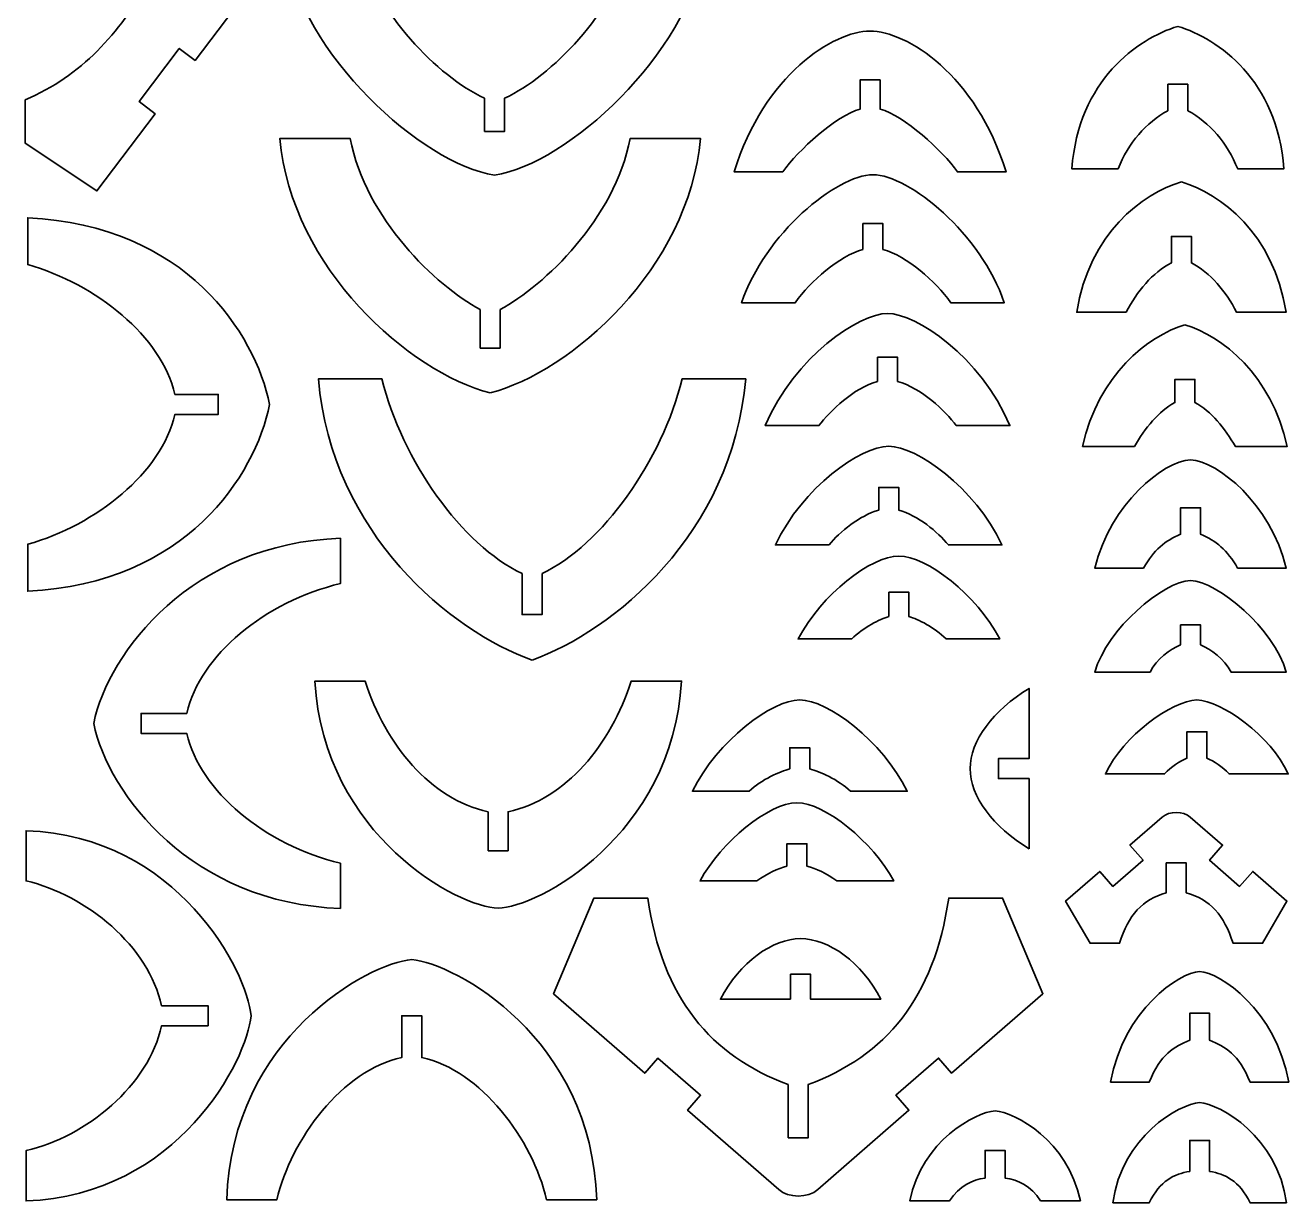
# Model space of a CAD drawing. Header units: centimetres. Extents: x 8 to 90.7, y -5.2 to 60.8.
# Drawn here: x 29.21 to 48.2, y -5.04 to 12.65 of the extents above; entities that cross this region are included whole.
import ezdxf

# ---------------------------------------------------------------- set-up
doc = ezdxf.new("R2010")
doc.units = ezdxf.units.CM
doc.header["$MEASUREMENT"] = 0
doc.layers.add('layer 1', color=7, linetype='Continuous')

msp = doc.modelspace()

# ---------------------------------------------------------------- linework, layer by layer
at = {"layer": 'layer 1', "color": 250, "lineweight": 35}
for points, knots in [([(31.07517, 13.61027), (30.62923, 14.38829), (30.05997, 15.02903), (29.21404, 15.39039), (29.21404, 15.39039), (29.21404, 15.39039), (29.21405, 16.04296), (29.21405, 16.04296), (29.21405, 16.04296), (29.21405, 16.04296), (30.29061, 16.75898), (30.29061, 16.75898), (30.29061, 16.75898), (30.29061, 16.75898), (31.16552, 15.59792), (31.16552, 15.59792), (31.16552, 15.59792), (31.16552, 15.59792), (30.92595, 15.41738), (30.92595, 15.41738), (30.92595, 15.41738), (30.92595, 15.41738), (31.52779, 14.61873), (31.52779, 14.61873), (31.52779, 14.61873), (31.52779, 14.61873), (31.76734, 14.79927), (31.76734, 14.79927), (31.76734, 14.79927), (31.76734, 14.79927), (32.58308, 13.71679), (32.58308, 13.71679), (32.58308, 13.71679), (32.68599, 13.58023), (32.68596, 13.34031), (32.58306, 13.20374), (32.58306, 13.20374), (32.58306, 13.20374), (31.76734, 12.12128), (31.76734, 12.12128), (31.76734, 12.12128), (31.76734, 12.12128), (31.52779, 12.30182), (31.52779, 12.30182), (31.52779, 12.30182), (31.52779, 12.30182), (30.92595, 11.50314), (30.92595, 11.50314), (30.92595, 11.50314), (30.92595, 11.50314), (31.16552, 11.32263), (31.16552, 11.32263), (31.16552, 11.32263), (31.16552, 11.32263), (30.29061, 10.16157), (30.29061, 10.16157), (30.29061, 10.16157), (30.29061, 10.16157), (29.21405, 10.87759), (29.21405, 10.87759), (29.21405, 10.87759), (29.21405, 10.87759), (29.21405, 11.53013), (29.21405, 11.53013), (29.21405, 11.53013), (30.05997, 11.89151), (30.62921, 12.53225), (31.07516, 13.31026), (31.07516, 13.31026), (31.07516, 13.31026), (31.74448, 13.31027), (31.74448, 13.31027), (31.74448, 13.31027), (31.74448, 13.31027), (31.74448, 13.61027), (31.74448, 13.61027), (31.74448, 13.61027), (31.74448, 13.61027), (31.07517, 13.61027), (31.07517, 13.61027)], [0, 0, 0, 0, 0.04761905, 0.04761905, 0.04761905, 0.04761905, 0.0952381, 0.0952381, 0.0952381, 0.0952381, 0.14285714, 0.14285714, 0.14285714, 0.14285714, 0.19047619, 0.19047619, 0.19047619, 0.19047619, 0.23809524, 0.23809524, 0.23809524, 0.23809524, 0.28571429, 0.28571429, 0.28571429, 0.28571429, 0.33333333, 0.33333333, 0.33333333, 0.33333333, 0.38095238, 0.38095238, 0.38095238, 0.38095238, 0.42857143, 0.42857143, 0.42857143, 0.42857143, 0.47619048, 0.47619048, 0.47619048, 0.47619048, 0.52380952, 0.52380952, 0.52380952, 0.52380952, 0.57142857, 0.57142857, 0.57142857, 0.57142857, 0.61904762, 0.61904762, 0.61904762, 0.61904762, 0.66666667, 0.66666667, 0.66666667, 0.66666667, 0.71428571, 0.71428571, 0.71428571, 0.71428571, 0.76190476, 0.76190476, 0.76190476, 0.76190476, 0.80952381, 0.80952381, 0.80952381, 0.80952381, 0.85714286, 0.85714286, 0.85714286, 0.85714286, 0.9047619, 0.9047619, 0.9047619, 0.9047619, 1, 1, 1, 1]), ([(36.11777, 11.55519), (35.40105, 11.8826), (34.49786, 12.84758), (34.2119, 13.78865), (34.2119, 13.78865), (34.2119, 13.78865), (33.10707, 13.78867), (33.10707, 13.78867), (33.10707, 13.78867), (33.37584, 12.21256), (35.16602, 10.56582), (36.26777, 10.40098), (36.26777, 10.40098), (37.36951, 10.56582), (39.1597, 12.21255), (39.42847, 13.78865), (39.42847, 13.78865), (39.42847, 13.78865), (38.32364, 13.78867), (38.32364, 13.78867), (38.32364, 13.78867), (38.03769, 12.8476), (37.13447, 11.88259), (36.41776, 11.55518), (36.41776, 11.55518), (36.41776, 11.55518), (36.41777, 11.05708), (36.41777, 11.05708), (36.41777, 11.05708), (36.41777, 11.05708), (36.11777, 11.05708), (36.11777, 11.05708), (36.11777, 11.05708), (36.11777, 11.05708), (36.11777, 11.55519), (36.11777, 11.55519)], [0, 0, 0, 0, 0.1, 0.1, 0.1, 0.1, 0.2, 0.2, 0.2, 0.2, 0.3, 0.3, 0.3, 0.3, 0.4, 0.4, 0.4, 0.4, 0.5, 0.5, 0.5, 0.5, 0.6, 0.6, 0.6, 0.6, 0.7, 0.7, 0.7, 0.7, 0.8, 0.8, 0.8, 0.8, 1, 1, 1, 1]), ([(41.76113, 11.39257), (41.40129, 11.2904), (40.82794, 10.7743), (40.59854, 10.44748), (40.59854, 10.44748), (40.59854, 10.44748), (39.86871, 10.4475), (39.86871, 10.4475), (39.86871, 10.4475), (40.31675, 11.91359), (41.36515, 12.56342), (41.91111, 12.56342), (41.91111, 12.56342), (42.45709, 12.56344), (43.50552, 11.91358), (43.95352, 10.44748), (43.95352, 10.44748), (43.95352, 10.44748), (43.2237, 10.4475), (43.2237, 10.4475), (43.2237, 10.4475), (42.9943, 10.7743), (42.42098, 11.29039), (42.06111, 11.39256), (42.06111, 11.39256), (42.06111, 11.39256), (42.06113, 11.82957), (42.06113, 11.82957), (42.06113, 11.82957), (42.06113, 11.82957), (41.76113, 11.82957), (41.76113, 11.82957), (41.76113, 11.82957), (41.76113, 11.82957), (41.76113, 11.39257), (41.76113, 11.39257)], [0, 0, 0, 0, 0.1, 0.1, 0.1, 0.1, 0.2, 0.2, 0.2, 0.2, 0.3, 0.3, 0.3, 0.3, 0.4, 0.4, 0.4, 0.4, 0.5, 0.5, 0.5, 0.5, 0.6, 0.6, 0.6, 0.6, 0.7, 0.7, 0.7, 0.7, 0.8, 0.8, 0.8, 0.8, 1, 1, 1, 1]), ([(46.68619, 11.76441), (46.68619, 11.76441), (46.38619, 11.76441), (46.38619, 11.76441), (46.38619, 11.76441), (46.38619, 11.76441), (46.38619, 11.36644), (46.38619, 11.36644), (46.38619, 11.36644), (46.06004, 11.19606), (45.79325, 10.87655), (45.63717, 10.49573), (45.63717, 10.49573), (45.63717, 10.49573), (44.94224, 10.49574), (44.94224, 10.49574), (44.94224, 10.49574), (45.04531, 11.82531), (45.92304, 12.44802), (46.53616, 12.63399), (46.53616, 12.63399), (47.14931, 12.44802), (48.02703, 11.8253), (48.13008, 10.49573), (48.13008, 10.49573), (48.13008, 10.49573), (47.43517, 10.49574), (47.43517, 10.49574), (47.43517, 10.49574), (47.27908, 10.87656), (47.01228, 11.19605), (46.68617, 11.36643), (46.68617, 11.36643), (46.68617, 11.36643), (46.68619, 11.76441), (46.68619, 11.76441)], [0, 0, 0, 0, 0.1, 0.1, 0.1, 0.1, 0.2, 0.2, 0.2, 0.2, 0.3, 0.3, 0.3, 0.3, 0.4, 0.4, 0.4, 0.4, 0.5, 0.5, 0.5, 0.5, 0.6, 0.6, 0.6, 0.6, 0.7, 0.7, 0.7, 0.7, 0.8, 0.8, 0.8, 0.8, 1, 1, 1, 1]), ([(36.20083, 7.1292), (37.40972, 7.43605), (39.18648, 8.9919), (39.36152, 10.9515), (39.36152, 10.9515), (39.36152, 10.9515), (38.30669, 10.95151), (38.30669, 10.95151), (38.30669, 10.95151), (38.06178, 9.72782), (37.02753, 8.75144), (36.35082, 8.37906), (36.35082, 8.37906), (36.35082, 8.37906), (36.35085, 7.80181), (36.35085, 7.80181), (36.35085, 7.80181), (36.35085, 7.80181), (36.05082, 7.80181), (36.05082, 7.80181), (36.05082, 7.80181), (36.05082, 7.80181), (36.05082, 8.37906), (36.05082, 8.37906), (36.05082, 8.37906), (35.37414, 8.75145), (34.33987, 9.72781), (34.09495, 10.9515), (34.09495, 10.9515), (34.09495, 10.9515), (33.04012, 10.95151), (33.04012, 10.95151), (33.04012, 10.95151), (33.21514, 8.99192), (34.99196, 7.43604), (36.20083, 7.1292)], [0, 0, 0, 0, 0.1, 0.1, 0.1, 0.1, 0.2, 0.2, 0.2, 0.2, 0.3, 0.3, 0.3, 0.3, 0.4, 0.4, 0.4, 0.4, 0.5, 0.5, 0.5, 0.5, 0.6, 0.6, 0.6, 0.6, 0.7, 0.7, 0.7, 0.7, 0.8, 0.8, 0.8, 0.8, 1, 1, 1, 1]), ([(41.80348, 9.28354), (41.44363, 9.18137), (41.01429, 8.80926), (40.78488, 8.48244), (40.78488, 8.48244), (40.78488, 8.48244), (39.98008, 8.48245), (39.98008, 8.48245), (39.98008, 8.48245), (40.32643, 9.51659), (41.40752, 10.40439), (41.95346, 10.40439), (41.95346, 10.40439), (42.49944, 10.4044), (43.58052, 9.51657), (43.92689, 8.48244), (43.92689, 8.48244), (43.92689, 8.48244), (43.12206, 8.48245), (43.12206, 8.48245), (43.12206, 8.48245), (42.89266, 8.80928), (42.46332, 9.18136), (42.10348, 9.28353), (42.10348, 9.28353), (42.10348, 9.28353), (42.10348, 9.67053), (42.10348, 9.67053), (42.10348, 9.67053), (42.10348, 9.67053), (41.80348, 9.67053), (41.80348, 9.67053), (41.80348, 9.67053), (41.80348, 9.67053), (41.80348, 9.28354), (41.80348, 9.28354)], [0, 0, 0, 0, 0.1, 0.1, 0.1, 0.1, 0.2, 0.2, 0.2, 0.2, 0.3, 0.3, 0.3, 0.3, 0.4, 0.4, 0.4, 0.4, 0.5, 0.5, 0.5, 0.5, 0.6, 0.6, 0.6, 0.6, 0.7, 0.7, 0.7, 0.7, 0.8, 0.8, 0.8, 0.8, 1, 1, 1, 1]), ([(46.58908, 10.29873), (47.17808, 10.12007), (47.97203, 9.53397), (48.16252, 8.33929), (48.16252, 8.33929), (48.16252, 8.33929), (47.41926, 8.3393), (47.41926, 8.3393), (47.41926, 8.3393), (47.2592, 8.6533), (47.02136, 8.93367), (46.73906, 9.08115), (46.73906, 9.08115), (46.73906, 9.08115), (46.7391, 9.47912), (46.7391, 9.47912), (46.7391, 9.47912), (46.7391, 9.47912), (46.4391, 9.47912), (46.4391, 9.47912), (46.4391, 9.47912), (46.4391, 9.47912), (46.4391, 9.08115), (46.4391, 9.08115), (46.4391, 9.08115), (46.1568, 8.93368), (45.91894, 8.65329), (45.75889, 8.33929), (45.75889, 8.33929), (45.75889, 8.33929), (45.01563, 8.3393), (45.01563, 8.3393), (45.01563, 8.3393), (45.20613, 9.53397), (46.00008, 10.12006), (46.58908, 10.29873)], [0, 0, 0, 0, 0.1, 0.1, 0.1, 0.1, 0.2, 0.2, 0.2, 0.2, 0.3, 0.3, 0.3, 0.3, 0.4, 0.4, 0.4, 0.4, 0.5, 0.5, 0.5, 0.5, 0.6, 0.6, 0.6, 0.6, 0.7, 0.7, 0.7, 0.7, 0.8, 0.8, 0.8, 0.8, 1, 1, 1, 1]), ([(32.88542, 6.95418), (32.66773, 5.88454), (31.63756, 4.26919), (29.25219, 4.14873), (29.25219, 4.14873), (29.25219, 4.14873), (29.25221, 4.85358), (29.25221, 4.85358), (29.25221, 4.85358), (30.28077, 5.14518), (31.26374, 5.92967), (31.46284, 6.80418), (31.46284, 6.80418), (31.46284, 6.80418), (32.11346, 6.80418), (32.11346, 6.80418), (32.11346, 6.80418), (32.11346, 6.80418), (32.11346, 7.10418), (32.11346, 7.10418), (32.11346, 7.10418), (32.11346, 7.10418), (31.46286, 7.10418), (31.46286, 7.10418), (31.46286, 7.10418), (31.26375, 7.9787), (30.28076, 8.76319), (29.25219, 9.05478), (29.25219, 9.05478), (29.25219, 9.05478), (29.25221, 9.75963), (29.25221, 9.75963), (29.25221, 9.75963), (31.63757, 9.63918), (32.6677, 8.02383), (32.88542, 6.95418)], [0, 0, 0, 0, 0.1, 0.1, 0.1, 0.1, 0.2, 0.2, 0.2, 0.2, 0.3, 0.3, 0.3, 0.3, 0.4, 0.4, 0.4, 0.4, 0.5, 0.5, 0.5, 0.5, 0.6, 0.6, 0.6, 0.6, 0.7, 0.7, 0.7, 0.7, 0.8, 0.8, 0.8, 0.8, 1, 1, 1, 1]), ([(42.0237, 7.30157), (41.66386, 7.19939), (41.31073, 6.86116), (41.14064, 6.63598), (41.14064, 6.63598), (41.14064, 6.63598), (40.3358, 6.63599), (40.3358, 6.63599), (40.3358, 6.63599), (40.77533, 7.6786), (41.75478, 8.32241), (42.17369, 8.32241), (42.17369, 8.32241), (42.59263, 8.32241), (43.57205, 7.67858), (44.01159, 6.63598), (44.01159, 6.63598), (44.01159, 6.63598), (43.20675, 6.63599), (43.20675, 6.63599), (43.20675, 6.63599), (43.03665, 6.86118), (42.68352, 7.19938), (42.32368, 7.30155), (42.32368, 7.30155), (42.32368, 7.30155), (42.3237, 7.66356), (42.3237, 7.66356), (42.3237, 7.66356), (42.3237, 7.66356), (42.0237, 7.66356), (42.0237, 7.66356), (42.0237, 7.66356), (42.0237, 7.66356), (42.0237, 7.30157), (42.0237, 7.30157)], [0, 0, 0, 0, 0.1, 0.1, 0.1, 0.1, 0.2, 0.2, 0.2, 0.2, 0.3, 0.3, 0.3, 0.3, 0.4, 0.4, 0.4, 0.4, 0.5, 0.5, 0.5, 0.5, 0.6, 0.6, 0.6, 0.6, 0.7, 0.7, 0.7, 0.7, 0.8, 0.8, 0.8, 0.8, 1, 1, 1, 1]), ([(46.64198, 8.15098), (47.20015, 7.98167), (47.94228, 7.40148), (48.18055, 6.32447), (48.18055, 6.32447), (48.18055, 6.32447), (47.40005, 6.32448), (47.40005, 6.32448), (47.40005, 6.32448), (47.24428, 6.59489), (47.03456, 6.85667), (46.79197, 6.98341), (46.79197, 6.98341), (46.79197, 6.98341), (46.792, 7.33137), (46.792, 7.33137), (46.792, 7.33137), (46.792, 7.33137), (46.49196, 7.33137), (46.49196, 7.33137), (46.49196, 7.33137), (46.49196, 7.33137), (46.49196, 6.98341), (46.49196, 6.98341), (46.49196, 6.98341), (46.24939, 6.85667), (46.03965, 6.59488), (45.88387, 6.32447), (45.88387, 6.32447), (45.88387, 6.32447), (45.10342, 6.32448), (45.10342, 6.32448), (45.10342, 6.32448), (45.3417, 7.40148), (46.08379, 7.98167), (46.64198, 8.15098)], [0, 0, 0, 0, 0.1, 0.1, 0.1, 0.1, 0.2, 0.2, 0.2, 0.2, 0.3, 0.3, 0.3, 0.3, 0.4, 0.4, 0.4, 0.4, 0.5, 0.5, 0.5, 0.5, 0.6, 0.6, 0.6, 0.6, 0.7, 0.7, 0.7, 0.7, 0.8, 0.8, 0.8, 0.8, 1, 1, 1, 1]), ([(36.83016, 3.11576), (38.039, 3.54311), (39.83903, 5.00354), (40.04085, 7.33806), (40.04085, 7.33806), (40.04085, 7.33806), (39.08604, 7.33806), (39.08604, 7.33806), (39.08604, 7.33806), (38.78747, 6.11332), (37.88195, 4.84143), (36.98015, 4.41509), (36.98015, 4.41509), (36.98015, 4.41509), (36.98018, 3.79783), (36.98018, 3.79783), (36.98018, 3.79783), (36.98018, 3.79783), (36.68014, 3.79784), (36.68014, 3.79784), (36.68014, 3.79784), (36.68014, 3.79784), (36.68014, 4.4151), (36.68014, 4.4151), (36.68014, 4.4151), (35.77836, 4.84144), (34.87283, 6.11331), (34.57428, 7.33806), (34.57428, 7.33806), (34.57428, 7.33806), (33.61944, 7.33806), (33.61944, 7.33806), (33.61944, 7.33806), (33.82129, 5.00354), (35.62129, 3.54311), (36.83016, 3.11576)], [0, 0, 0, 0, 0.1, 0.1, 0.1, 0.1, 0.2, 0.2, 0.2, 0.2, 0.3, 0.3, 0.3, 0.3, 0.4, 0.4, 0.4, 0.4, 0.5, 0.5, 0.5, 0.5, 0.6, 0.6, 0.6, 0.6, 0.7, 0.7, 0.7, 0.7, 0.8, 0.8, 0.8, 0.8, 1, 1, 1, 1]), ([(42.04069, 5.36685), (41.75292, 5.28669), (41.45507, 5.04046), (41.29345, 4.84459), (41.29345, 4.84459), (41.29345, 4.84459), (40.48859, 4.84459), (40.48859, 4.84459), (40.48859, 4.84459), (40.89848, 5.71371), (41.77176, 6.32723), (42.19066, 6.32723), (42.19066, 6.32723), (42.60957, 6.32724), (43.48288, 5.71371), (43.89274, 4.84459), (43.89274, 4.84459), (43.89274, 4.84459), (43.08789, 4.84459), (43.08789, 4.84459), (43.08789, 4.84459), (42.92628, 5.04046), (42.62843, 5.28669), (42.34066, 5.36685), (42.34066, 5.36685), (42.34066, 5.36685), (42.34069, 5.70746), (42.34069, 5.70746), (42.34069, 5.70746), (42.34069, 5.70746), (42.04069, 5.70746), (42.04069, 5.70746), (42.04069, 5.70746), (42.04069, 5.70746), (42.04069, 5.36685), (42.04069, 5.36685)], [0, 0, 0, 0, 0.1, 0.1, 0.1, 0.1, 0.2, 0.2, 0.2, 0.2, 0.3, 0.3, 0.3, 0.3, 0.4, 0.4, 0.4, 0.4, 0.5, 0.5, 0.5, 0.5, 0.6, 0.6, 0.6, 0.6, 0.7, 0.7, 0.7, 0.7, 0.8, 0.8, 0.8, 0.8, 1, 1, 1, 1]), ([(46.72663, 6.12251), (47.13669, 6.10134), (47.92691, 5.46722), (48.16519, 4.49601), (48.16519, 4.49601), (48.16519, 4.49601), (47.4347, 4.49602), (47.4347, 4.49602), (47.4347, 4.49602), (47.27893, 4.76643), (47.10862, 4.90995), (46.87661, 5.00495), (46.87661, 5.00495), (46.87661, 5.00495), (46.87661, 5.40292), (46.87661, 5.40292), (46.87661, 5.40292), (46.87661, 5.40292), (46.57662, 5.40292), (46.57662, 5.40292), (46.57662, 5.40292), (46.57662, 5.40292), (46.57662, 5.00495), (46.57662, 5.00495), (46.57662, 5.00495), (46.3446, 4.90996), (46.1743, 4.76642), (46.01852, 4.49601), (46.01852, 4.49601), (46.01852, 4.49601), (45.28804, 4.49602), (45.28804, 4.49602), (45.28804, 4.49602), (45.52633, 5.46722), (46.31656, 6.10133), (46.72663, 6.12251)], [0, 0, 0, 0, 0.1, 0.1, 0.1, 0.1, 0.2, 0.2, 0.2, 0.2, 0.3, 0.3, 0.3, 0.3, 0.4, 0.4, 0.4, 0.4, 0.5, 0.5, 0.5, 0.5, 0.6, 0.6, 0.6, 0.6, 0.7, 0.7, 0.7, 0.7, 0.8, 0.8, 0.8, 0.8, 1, 1, 1, 1]), ([(30.24297, 2.16435), (30.46069, 1.09469), (31.72638, -0.54025), (33.95119, -0.61611), (33.95119, -0.61611), (33.95119, -0.61611), (33.95123, 0.06375), (33.95123, 0.06375), (33.95123, 0.06375), (32.81589, 0.33754), (31.8396, 1.13974), (31.64055, 2.01434), (31.64055, 2.01434), (31.64055, 2.01434), (30.9549, 2.01435), (30.9549, 2.01435), (30.9549, 2.01435), (30.9549, 2.01435), (30.9549, 2.31435), (30.9549, 2.31435), (30.9549, 2.31435), (30.9549, 2.31435), (31.64058, 2.31435), (31.64058, 2.31435), (31.64058, 2.31435), (31.83961, 3.18895), (32.81587, 3.99114), (33.95119, 4.26494), (33.95119, 4.26494), (33.95119, 4.26494), (33.95123, 4.94479), (33.95123, 4.94479), (33.95123, 4.94479), (31.72639, 4.86893), (30.46068, 3.23399), (30.24297, 2.16435)], [0, 0, 0, 0, 0.1, 0.1, 0.1, 0.1, 0.2, 0.2, 0.2, 0.2, 0.3, 0.3, 0.3, 0.3, 0.4, 0.4, 0.4, 0.4, 0.5, 0.5, 0.5, 0.5, 0.6, 0.6, 0.6, 0.6, 0.7, 0.7, 0.7, 0.7, 0.8, 0.8, 0.8, 0.8, 1, 1, 1, 1]), ([(42.19385, 3.7675), (42.05486, 3.72984), (41.81248, 3.60655), (41.63384, 3.43193), (41.63384, 3.43193), (41.63384, 3.43193), (40.82903, 3.43194), (40.82903, 3.43194), (40.82903, 3.43194), (41.17935, 4.10131), (41.92494, 4.67788), (42.34384, 4.67788), (42.34384, 4.67788), (42.76277, 4.67789), (43.50834, 4.1013), (43.85869, 3.43193), (43.85869, 3.43193), (43.85869, 3.43193), (43.05387, 3.43194), (43.05387, 3.43194), (43.05387, 3.43194), (42.87524, 3.60655), (42.63286, 3.72984), (42.49385, 3.7675), (42.49385, 3.7675), (42.49385, 3.7675), (42.49388, 4.13311), (42.49388, 4.13311), (42.49388, 4.13311), (42.49388, 4.13311), (42.19385, 4.13311), (42.19385, 4.13311), (42.19385, 4.13311), (42.19385, 4.13311), (42.19385, 3.7675), (42.19385, 3.7675)], [0, 0, 0, 0, 0.1, 0.1, 0.1, 0.1, 0.2, 0.2, 0.2, 0.2, 0.3, 0.3, 0.3, 0.3, 0.4, 0.4, 0.4, 0.4, 0.5, 0.5, 0.5, 0.5, 0.6, 0.6, 0.6, 0.6, 0.7, 0.7, 0.7, 0.7, 0.8, 0.8, 0.8, 0.8, 1, 1, 1, 1]), ([(46.72663, 4.31145), (47.13669, 4.29028), (47.9798, 3.58876), (48.16519, 2.93495), (48.16519, 2.93495), (48.16519, 2.93495), (47.33473, 2.93496), (47.33473, 2.93496), (47.33473, 2.93496), (47.23182, 3.1313), (47.03456, 3.28063), (46.87661, 3.34389), (46.87661, 3.34389), (46.87661, 3.34389), (46.87661, 3.64185), (46.87661, 3.64185), (46.87661, 3.64185), (46.87661, 3.64185), (46.57662, 3.64185), (46.57662, 3.64185), (46.57662, 3.64185), (46.57662, 3.64185), (46.57662, 3.3439), (46.57662, 3.3439), (46.57662, 3.3439), (46.41866, 3.28064), (46.22139, 3.1313), (46.11851, 2.93495), (46.11851, 2.93495), (46.11851, 2.93495), (45.28804, 2.93496), (45.28804, 2.93496), (45.28804, 2.93496), (45.47342, 3.58876), (46.31656, 4.29027), (46.72663, 4.31145)], [0, 0, 0, 0, 0.1, 0.1, 0.1, 0.1, 0.2, 0.2, 0.2, 0.2, 0.3, 0.3, 0.3, 0.3, 0.4, 0.4, 0.4, 0.4, 0.5, 0.5, 0.5, 0.5, 0.6, 0.6, 0.6, 0.6, 0.7, 0.7, 0.7, 0.7, 0.8, 0.8, 0.8, 0.8, 1, 1, 1, 1]), ([(36.17135, 0.83648), (35.29394, 1.03183), (34.63346, 1.83865), (34.32073, 2.79885), (34.32073, 2.79885), (34.32073, 2.79885), (33.5659, 2.79885), (33.5659, 2.79885), (33.5659, 2.79885), (33.70441, 0.46433), (35.74214, -0.61016), (36.32132, -0.60938), (36.32132, -0.60938), (36.90052, -0.61016), (38.93825, 0.46433), (39.07678, 2.79885), (39.07678, 2.79885), (39.07678, 2.79885), (38.32193, 2.79885), (38.32193, 2.79885), (38.32193, 2.79885), (38.0092, 1.83865), (37.34872, 1.03182), (36.47133, 0.83648), (36.47133, 0.83648), (36.47133, 0.83648), (36.47134, 0.24949), (36.47134, 0.24949), (36.47134, 0.24949), (36.47134, 0.24949), (36.17135, 0.24949), (36.17135, 0.24949), (36.17135, 0.24949), (36.17135, 0.24949), (36.17135, 0.83648), (36.17135, 0.83648)], [0, 0, 0, 0, 0.1, 0.1, 0.1, 0.1, 0.2, 0.2, 0.2, 0.2, 0.3, 0.3, 0.3, 0.3, 0.4, 0.4, 0.4, 0.4, 0.5, 0.5, 0.5, 0.5, 0.6, 0.6, 0.6, 0.6, 0.7, 0.7, 0.7, 0.7, 0.8, 0.8, 0.8, 0.8, 1, 1, 1, 1]), ([(44.30089, 0.2787), (43.75686, 0.61162), (43.41506, 1.06521), (43.41506, 1.48412), (43.41506, 1.48412), (43.41506, 1.90304), (43.75684, 2.35666), (44.30089, 2.68959), (44.30089, 2.68959), (44.30089, 2.68959), (44.30089, 1.63414), (44.30089, 1.63414), (44.30089, 1.63414), (44.30089, 1.63414), (43.83977, 1.63414), (43.83977, 1.63414), (43.83977, 1.63414), (43.83977, 1.63414), (43.83977, 1.62696), (43.83977, 1.62696), (43.83977, 1.62696), (43.83977, 1.62696), (43.8383, 1.62696), (43.8383, 1.62696), (43.8383, 1.62696), (43.8383, 1.62696), (43.8383, 1.3413), (43.8383, 1.3413), (43.8383, 1.3413), (43.8383, 1.3413), (43.83977, 1.3413), (43.83977, 1.3413), (43.83977, 1.3413), (43.83977, 1.3413), (43.83977, 1.33414), (43.83977, 1.33414), (43.83977, 1.33414), (43.83977, 1.33414), (44.30089, 1.33414), (44.30089, 1.33414), (44.30089, 1.33414), (44.30089, 1.33414), (44.30089, 0.2787), (44.30089, 0.2787)], [0, 0, 0, 0, 0.08333333, 0.08333333, 0.08333333, 0.08333333, 0.16666667, 0.16666667, 0.16666667, 0.16666667, 0.25, 0.25, 0.25, 0.25, 0.33333333, 0.33333333, 0.33333333, 0.33333333, 0.41666667, 0.41666667, 0.41666667, 0.41666667, 0.5, 0.5, 0.5, 0.5, 0.58333333, 0.58333333, 0.58333333, 0.58333333, 0.66666667, 0.66666667, 0.66666667, 0.66666667, 0.75, 0.75, 0.75, 0.75, 0.83333333, 0.83333333, 0.83333333, 0.83333333, 1, 1, 1, 1]), ([(40.70425, 1.48102), (40.56523, 1.44336), (40.27288, 1.32006), (40.09425, 1.14544), (40.09425, 1.14544), (40.09425, 1.14544), (39.23943, 1.14544), (39.23943, 1.14544), (39.23943, 1.14544), (39.62043, 1.90677), (40.43535, 2.51639), (40.85425, 2.51639), (40.85425, 2.51639), (41.27317, 2.5164), (42.08809, 1.90676), (42.46911, 1.14544), (42.46911, 1.14544), (42.46911, 1.14544), (41.61425, 1.14544), (41.61425, 1.14544), (41.61425, 1.14544), (41.43566, 1.32007), (41.14327, 1.44335), (41.00426, 1.48101), (41.00426, 1.48101), (41.00426, 1.48101), (41.00429, 1.79661), (41.00429, 1.79661), (41.00429, 1.79661), (41.00429, 1.79661), (40.70425, 1.79661), (40.70425, 1.79661), (40.70425, 1.79661), (40.70425, 1.79661), (40.70425, 1.48102), (40.70425, 1.48102)], [0, 0, 0, 0, 0.1, 0.1, 0.1, 0.1, 0.2, 0.2, 0.2, 0.2, 0.3, 0.3, 0.3, 0.3, 0.4, 0.4, 0.4, 0.4, 0.5, 0.5, 0.5, 0.5, 0.6, 0.6, 0.6, 0.6, 0.7, 0.7, 0.7, 0.7, 0.8, 0.8, 0.8, 0.8, 1, 1, 1, 1]), ([(46.82184, 2.51866), (47.19538, 2.49937), (47.92825, 1.98966), (48.19593, 1.40477), (48.19593, 1.40477), (48.19593, 1.40477), (47.30615, 1.40478), (47.30615, 1.40478), (47.30615, 1.40478), (47.20447, 1.5149), (47.07911, 1.59755), (46.97182, 1.64051), (46.97182, 1.64051), (46.97182, 1.64051), (46.97182, 2.03848), (46.97182, 2.03848), (46.97182, 2.03848), (46.97182, 2.03848), (46.67183, 2.03848), (46.67183, 2.03848), (46.67183, 2.03848), (46.67183, 2.03848), (46.67183, 1.64051), (46.67183, 1.64051), (46.67183, 1.64051), (46.56455, 1.59755), (46.43917, 1.5149), (46.33753, 1.40477), (46.33753, 1.40477), (46.33753, 1.40477), (45.44774, 1.40478), (45.44774, 1.40478), (45.44774, 1.40478), (45.7154, 1.98966), (46.44829, 2.49936), (46.82184, 2.51866)], [0, 0, 0, 0, 0.1, 0.1, 0.1, 0.1, 0.2, 0.2, 0.2, 0.2, 0.3, 0.3, 0.3, 0.3, 0.4, 0.4, 0.4, 0.4, 0.5, 0.5, 0.5, 0.5, 0.6, 0.6, 0.6, 0.6, 0.7, 0.7, 0.7, 0.7, 0.8, 0.8, 0.8, 0.8, 1, 1, 1, 1]), ([(40.66135, 0.02062), (40.52233, -0.01398), (40.37097, -0.09345), (40.21072, -0.20316), (40.21072, -0.20316), (40.21072, -0.20316), (39.35587, -0.20316), (39.35587, -0.20316), (39.35587, -0.20316), (39.66948, 0.38353), (40.39244, 0.97163), (40.81135, 0.97163), (40.81135, 0.97163), (41.23027, 0.97164), (41.95323, 0.38352), (42.26682, -0.20316), (42.26682, -0.20316), (42.26682, -0.20316), (41.41196, -0.20316), (41.41196, -0.20316), (41.41196, -0.20316), (41.25174, -0.09344), (41.10037, -0.01398), (40.96134, 0.02061), (40.96134, 0.02061), (40.96134, 0.02061), (40.96135, 0.35642), (40.96135, 0.35642), (40.96135, 0.35642), (40.96135, 0.35642), (40.66135, 0.35642), (40.66135, 0.35642), (40.66135, 0.35642), (40.66135, 0.35642), (40.66135, 0.02062), (40.66135, 0.02062)], [0, 0, 0, 0, 0.1, 0.1, 0.1, 0.1, 0.2, 0.2, 0.2, 0.2, 0.3, 0.3, 0.3, 0.3, 0.4, 0.4, 0.4, 0.4, 0.5, 0.5, 0.5, 0.5, 0.6, 0.6, 0.6, 0.6, 0.7, 0.7, 0.7, 0.7, 0.8, 0.8, 0.8, 0.8, 1, 1, 1, 1]), ([(46.30222, 0.75722), (46.40802, 0.84921), (46.61703, 0.8492), (46.72286, 0.75721), (46.72286, 0.75721), (46.72286, 0.75721), (47.20892, 0.33473), (47.20892, 0.33473), (47.20892, 0.33473), (47.20892, 0.33473), (47.01207, 0.10834), (47.01207, 0.10834), (47.01207, 0.10834), (47.01207, 0.10834), (47.4649, -0.28532), (47.4649, -0.28532), (47.4649, -0.28532), (47.4649, -0.28532), (47.66175, -0.0589), (47.66175, -0.0589), (47.66175, -0.0589), (47.66175, -0.0589), (48.17566, -0.50568), (48.17566, -0.50568), (48.17566, -0.50568), (48.17566, -0.50568), (47.80935, -1.13886), (47.80935, -1.13886), (47.80935, -1.13886), (47.80935, -1.13886), (47.36572, -1.13886), (47.36572, -1.13886), (47.36572, -1.13886), (47.22967, -0.71273), (47.02331, -0.48504), (46.6625, -0.38013), (46.6625, -0.38013), (46.6625, -0.38013), (46.66254, 0.06697), (46.66254, 0.06697), (46.66254, 0.06697), (46.66254, 0.06697), (46.36258, 0.06696), (46.36258, 0.06696), (46.36258, 0.06696), (46.36258, 0.06696), (46.36254, -0.38013), (46.36254, -0.38013), (46.36254, -0.38013), (46.00174, -0.48503), (45.79539, -0.71272), (45.65935, -1.13887), (45.65935, -1.13887), (45.65935, -1.13887), (45.21573, -1.13886), (45.21573, -1.13886), (45.21573, -1.13886), (45.21573, -1.13886), (44.84942, -0.50568), (44.84942, -0.50568), (44.84942, -0.50568), (44.84942, -0.50568), (45.36337, -0.0589), (45.36337, -0.0589), (45.36337, -0.0589), (45.36337, -0.0589), (45.56018, -0.28532), (45.56018, -0.28532), (45.56018, -0.28532), (45.56018, -0.28532), (46.01301, 0.10834), (46.01301, 0.10834), (46.01301, 0.10834), (46.01301, 0.10834), (45.8162, 0.33473), (45.8162, 0.33473), (45.8162, 0.33473), (45.8162, 0.33473), (46.30222, 0.75722), (46.30222, 0.75722)], [0, 0, 0, 0, 0.04761905, 0.04761905, 0.04761905, 0.04761905, 0.0952381, 0.0952381, 0.0952381, 0.0952381, 0.14285714, 0.14285714, 0.14285714, 0.14285714, 0.19047619, 0.19047619, 0.19047619, 0.19047619, 0.23809524, 0.23809524, 0.23809524, 0.23809524, 0.28571429, 0.28571429, 0.28571429, 0.28571429, 0.33333333, 0.33333333, 0.33333333, 0.33333333, 0.38095238, 0.38095238, 0.38095238, 0.38095238, 0.42857143, 0.42857143, 0.42857143, 0.42857143, 0.47619048, 0.47619048, 0.47619048, 0.47619048, 0.52380952, 0.52380952, 0.52380952, 0.52380952, 0.57142857, 0.57142857, 0.57142857, 0.57142857, 0.61904762, 0.61904762, 0.61904762, 0.61904762, 0.66666667, 0.66666667, 0.66666667, 0.66666667, 0.71428571, 0.71428571, 0.71428571, 0.71428571, 0.76190476, 0.76190476, 0.76190476, 0.76190476, 0.80952381, 0.80952381, 0.80952381, 0.80952381, 0.85714286, 0.85714286, 0.85714286, 0.85714286, 0.9047619, 0.9047619, 0.9047619, 0.9047619, 1, 1, 1, 1]), ([(32.60892, -2.2285), (32.54947, -1.57328), (31.51764, 0.47099), (29.22569, 0.55194), (29.22569, 0.55194), (29.22569, 0.55194), (29.2257, -0.2029), (29.2257, -0.2029), (29.2257, -0.2029), (30.12974, -0.40765), (31.07595, -1.19064), (31.26148, -2.07851), (31.26148, -2.07851), (31.26148, -2.07851), (31.96193, -2.0785), (31.96193, -2.0785), (31.96193, -2.0785), (31.96193, -2.0785), (31.96193, -2.3785), (31.96193, -2.3785), (31.96193, -2.3785), (31.96193, -2.3785), (31.26149, -2.3785), (31.26149, -2.3785), (31.26149, -2.3785), (31.07595, -3.26638), (30.12973, -4.04937), (29.22569, -4.25411), (29.22569, -4.25411), (29.22569, -4.25411), (29.2257, -5.00896), (29.2257, -5.00896), (29.2257, -5.00896), (31.51767, -4.92801), (32.54944, -2.88373), (32.60892, -2.2285)], [0, 0, 0, 0, 0.1, 0.1, 0.1, 0.1, 0.2, 0.2, 0.2, 0.2, 0.3, 0.3, 0.3, 0.3, 0.4, 0.4, 0.4, 0.4, 0.5, 0.5, 0.5, 0.5, 0.6, 0.6, 0.6, 0.6, 0.7, 0.7, 0.7, 0.7, 0.8, 0.8, 0.8, 0.8, 1, 1, 1, 1]), ([(40.68088, -3.26019), (39.51998, -2.83512), (38.78582, -1.96016), (38.56857, -0.45961), (38.56857, -0.45961), (38.56857, -0.45961), (37.76063, -0.4596), (37.76063, -0.4596), (37.76063, -0.4596), (37.76063, -0.4596), (37.15341, -1.89811), (37.15341, -1.89811), (37.15341, -1.89811), (37.15341, -1.89811), (38.52525, -3.09061), (38.52525, -3.09061), (38.52525, -3.09061), (38.52525, -3.09061), (38.72206, -2.86421), (38.72206, -2.86421), (38.72206, -2.86421), (38.72206, -2.86421), (39.36357, -3.42192), (39.36357, -3.42192), (39.36357, -3.42192), (39.36357, -3.42192), (39.16676, -3.64827), (39.16676, -3.64827), (39.16676, -3.64827), (39.16676, -3.64827), (40.53717, -4.83956), (40.53717, -4.83956), (40.53717, -4.83956), (40.68493, -4.968), (40.97676, -4.96801), (41.12451, -4.83956), (41.12451, -4.83956), (41.12451, -4.83956), (42.49495, -3.64827), (42.49495, -3.64827), (42.49495, -3.64827), (42.49495, -3.64827), (42.29814, -3.42192), (42.29814, -3.42192), (42.29814, -3.42192), (42.29814, -3.42192), (42.93965, -2.86421), (42.93965, -2.86421), (42.93965, -2.86421), (42.93965, -2.86421), (43.13646, -3.09061), (43.13646, -3.09061), (43.13646, -3.09061), (43.13646, -3.09061), (44.50826, -1.89811), (44.50826, -1.89811), (44.50826, -1.89811), (44.50826, -1.89811), (43.90108, -0.4596), (43.90108, -0.4596), (43.90108, -0.4596), (43.90108, -0.4596), (43.09312, -0.4596), (43.09312, -0.4596), (43.09312, -0.4596), (42.87587, -1.96017), (42.1417, -2.83512), (40.9808, -3.26019), (40.9808, -3.26019), (40.9808, -3.26019), (40.98084, -4.05937), (40.98084, -4.05937), (40.98084, -4.05937), (40.98084, -4.05937), (40.68088, -4.05939), (40.68088, -4.05939), (40.68088, -4.05939), (40.68088, -4.05939), (40.68088, -3.26019), (40.68088, -3.26019)], [0, 0, 0, 0, 0.04761905, 0.04761905, 0.04761905, 0.04761905, 0.0952381, 0.0952381, 0.0952381, 0.0952381, 0.14285714, 0.14285714, 0.14285714, 0.14285714, 0.19047619, 0.19047619, 0.19047619, 0.19047619, 0.23809524, 0.23809524, 0.23809524, 0.23809524, 0.28571429, 0.28571429, 0.28571429, 0.28571429, 0.33333333, 0.33333333, 0.33333333, 0.33333333, 0.38095238, 0.38095238, 0.38095238, 0.38095238, 0.42857143, 0.42857143, 0.42857143, 0.42857143, 0.47619048, 0.47619048, 0.47619048, 0.47619048, 0.52380952, 0.52380952, 0.52380952, 0.52380952, 0.57142857, 0.57142857, 0.57142857, 0.57142857, 0.61904762, 0.61904762, 0.61904762, 0.61904762, 0.66666667, 0.66666667, 0.66666667, 0.66666667, 0.71428571, 0.71428571, 0.71428571, 0.71428571, 0.76190476, 0.76190476, 0.76190476, 0.76190476, 0.80952381, 0.80952381, 0.80952381, 0.80952381, 0.85714286, 0.85714286, 0.85714286, 0.85714286, 0.9047619, 0.9047619, 0.9047619, 0.9047619, 1, 1, 1, 1]), ([(40.71652, -1.98083), (40.71652, -1.98083), (39.66111, -1.98085), (39.66111, -1.98085), (39.66111, -1.98085), (39.95015, -1.42122), (40.4476, -1.06968), (40.86651, -1.06968), (40.86651, -1.06968), (41.28544, -1.06968), (41.78906, -1.42122), (42.07198, -1.98086), (42.07198, -1.98086), (42.07198, -1.98086), (41.01652, -1.98083), (41.01652, -1.98083), (41.01652, -1.98083), (41.01652, -1.98083), (41.01652, -1.60503), (41.01652, -1.60503), (41.01652, -1.60503), (41.01652, -1.60503), (40.71652, -1.60503), (40.71652, -1.60503), (40.71652, -1.60503), (40.71652, -1.60503), (40.71652, -1.98083), (40.71652, -1.98083)], [0, 0, 0, 0, 0.125, 0.125, 0.125, 0.125, 0.25, 0.25, 0.25, 0.25, 0.375, 0.375, 0.375, 0.375, 0.5, 0.5, 0.5, 0.5, 0.625, 0.625, 0.625, 0.625, 0.75, 0.75, 0.75, 0.75, 1, 1, 1, 1]), ([(35.022, -1.38331), (35.6772, -1.44279), (37.72148, -2.54958), (37.80242, -4.99154), (37.80242, -4.99154), (37.80242, -4.99154), (37.04761, -4.99154), (37.04761, -4.99154), (37.04761, -4.99154), (36.84286, -4.08749), (36.05984, -3.04182), (35.17197, -2.85576), (35.17197, -2.85576), (35.17197, -2.85576), (35.17198, -2.22858), (35.17198, -2.22858), (35.17198, -2.22858), (35.17198, -2.22858), (34.87202, -2.22855), (34.87202, -2.22855), (34.87202, -2.22855), (34.87202, -2.22855), (34.87202, -2.85575), (34.87202, -2.85575), (34.87202, -2.85575), (33.98413, -3.04182), (33.20111, -4.08749), (32.99638, -4.99154), (32.99638, -4.99154), (32.99638, -4.99154), (32.24153, -4.99154), (32.24153, -4.99154), (32.24153, -4.99154), (32.32249, -2.54957), (34.36677, -1.44279), (35.022, -1.38331)], [0, 0, 0, 0, 0.1, 0.1, 0.1, 0.1, 0.2, 0.2, 0.2, 0.2, 0.3, 0.3, 0.3, 0.3, 0.4, 0.4, 0.4, 0.4, 0.5, 0.5, 0.5, 0.5, 0.6, 0.6, 0.6, 0.6, 0.7, 0.7, 0.7, 0.7, 0.8, 0.8, 0.8, 0.8, 1, 1, 1, 1]), ([(46.86371, -1.56202), (46.55256, -1.58352), (45.72533, -2.1312), (45.5251, -3.22522), (45.5251, -3.22522), (45.5251, -3.22522), (46.1056, -3.22521), (46.1056, -3.22521), (46.1056, -3.22521), (46.27662, -2.80394), (46.48166, -2.69139), (46.71367, -2.59495), (46.71367, -2.59495), (46.71367, -2.59495), (46.7137, -2.19099), (46.7137, -2.19099), (46.7137, -2.19099), (46.7137, -2.19099), (47.01369, -2.19099), (47.01369, -2.19099), (47.01369, -2.19099), (47.01369, -2.19099), (47.01369, -2.59495), (47.01369, -2.59495), (47.01369, -2.59495), (47.24571, -2.69139), (47.45077, -2.80395), (47.62176, -3.22522), (47.62176, -3.22522), (47.62176, -3.22522), (48.20229, -3.22521), (48.20229, -3.22521), (48.20229, -3.22521), (48.00203, -2.1312), (47.17479, -1.58353), (46.86371, -1.56202)], [0, 0, 0, 0, 0.1, 0.1, 0.1, 0.1, 0.2, 0.2, 0.2, 0.2, 0.3, 0.3, 0.3, 0.3, 0.4, 0.4, 0.4, 0.4, 0.5, 0.5, 0.5, 0.5, 0.6, 0.6, 0.6, 0.6, 0.7, 0.7, 0.7, 0.7, 0.8, 0.8, 0.8, 0.8, 1, 1, 1, 1]), ([(46.86371, -3.53301), (46.55256, -3.55245), (45.69161, -4.0475), (45.55988, -5.0364), (45.55988, -5.0364), (45.55988, -5.0364), (46.1056, -5.0364), (46.1056, -5.0364), (46.1056, -5.0364), (46.269, -4.7056), (46.48166, -4.60385), (46.71367, -4.56668), (46.71367, -4.56668), (46.71367, -4.56668), (46.7137, -4.10154), (46.7137, -4.10154), (46.7137, -4.10154), (46.7137, -4.10154), (47.01369, -4.10154), (47.01369, -4.10154), (47.01369, -4.10154), (47.01369, -4.10154), (47.01369, -4.56668), (47.01369, -4.56668), (47.01369, -4.56668), (47.24571, -4.60385), (47.45837, -4.7056), (47.62176, -5.0364), (47.62176, -5.0364), (47.62176, -5.0364), (48.16749, -5.0364), (48.16749, -5.0364), (48.16749, -5.0364), (48.03577, -4.0475), (47.17479, -3.55245), (46.86371, -3.53301)], [0, 0, 0, 0, 0.1, 0.1, 0.1, 0.1, 0.2, 0.2, 0.2, 0.2, 0.3, 0.3, 0.3, 0.3, 0.4, 0.4, 0.4, 0.4, 0.5, 0.5, 0.5, 0.5, 0.6, 0.6, 0.6, 0.6, 0.7, 0.7, 0.7, 0.7, 0.8, 0.8, 0.8, 0.8, 1, 1, 1, 1]), ([(43.78924, -3.65695), (43.49202, -3.67551), (42.69306, -4.10537), (42.50742, -5.00596), (42.50742, -5.00596), (42.50742, -5.00596), (43.10491, -5.00596), (43.10491, -5.00596), (43.10491, -5.00596), (43.25636, -4.7765), (43.44068, -4.69742), (43.63922, -4.66561), (43.63922, -4.66561), (43.63922, -4.66561), (43.63922, -4.25047), (43.63922, -4.25047), (43.63922, -4.25047), (43.63922, -4.25047), (43.93926, -4.25047), (43.93926, -4.25047), (43.93926, -4.25047), (43.93926, -4.25047), (43.93926, -4.66561), (43.93926, -4.66561), (43.93926, -4.66561), (44.13782, -4.69742), (44.32212, -4.77651), (44.47359, -5.00596), (44.47359, -5.00596), (44.47359, -5.00596), (45.07107, -5.00596), (45.07107, -5.00596), (45.07107, -5.00596), (44.88541, -4.10536), (44.08646, -3.67551), (43.78924, -3.65695)], [0, 0, 0, 0, 0.1, 0.1, 0.1, 0.1, 0.2, 0.2, 0.2, 0.2, 0.3, 0.3, 0.3, 0.3, 0.4, 0.4, 0.4, 0.4, 0.5, 0.5, 0.5, 0.5, 0.6, 0.6, 0.6, 0.6, 0.7, 0.7, 0.7, 0.7, 0.8, 0.8, 0.8, 0.8, 1, 1, 1, 1])]:
    msp.add_open_spline(points, degree=3, knots=knots, dxfattribs=at)

doc.saveas('drawing.dxf')
